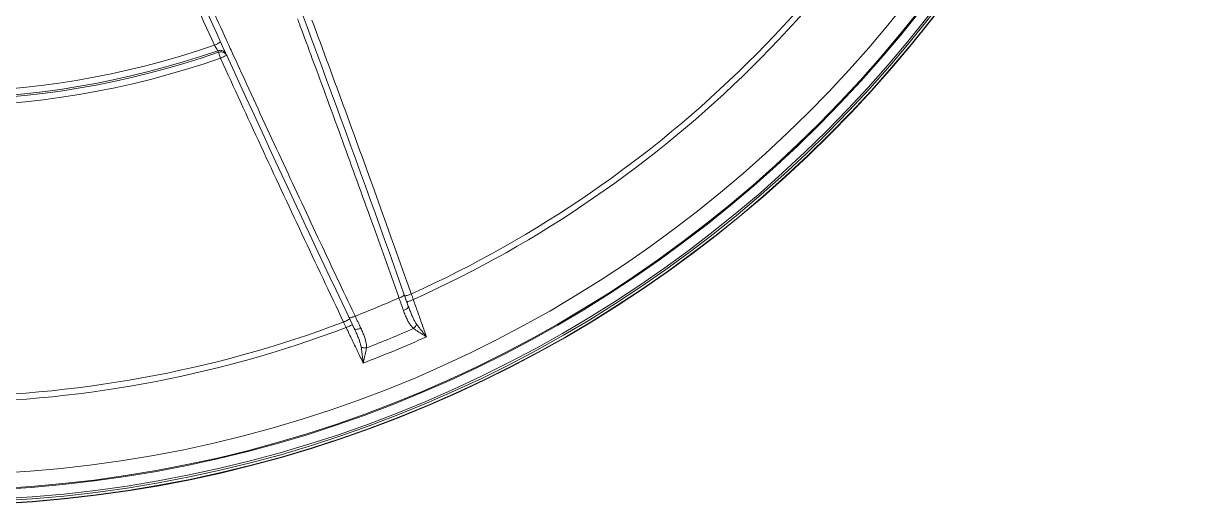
# Model space of a CAD drawing. Header units: metres. Extents: x 1628 to 1845, y 824 to 931.
# Drawn here: x 1654.279 to 1655.122, y 913.086 to 913.43 of the extents above; entities that cross this region are included whole.
import ezdxf

# ---------------------------------------------------------------- set-up
doc = ezdxf.new("R2010")
doc.units = ezdxf.units.M
doc.header["$LTSCALE"] = 0.15
doc.layers.add('hidrosanitário', color=26, linetype='Continuous', lineweight=0)

msp = doc.modelspace()

# ---------------------------------------------------------------- linework, layer by layer
at = {"layer": 'hidrosanitário', "color": 252}
for p, q in [((1654.4178, 913.41106), (1654.41833, 913.40992)), ((1654.41833, 913.40992), (1654.4198, 913.40569))]:
    msp.add_line(p, q, dxfattribs=at)
for radius in [0.90615, 0.90588, 0.90411, 0.90269, 0.89582, 0.89514, 0.88421]:
    msp.add_circle((1654.21541, 913.99179), radius, dxfattribs=at)
for centre, radius, start, end in [((1641.43055, 908.57832), 13.92322, 19.51035, 22.177239), ((1667.08357, 919.20415), 13.92322, 202.822756, 205.48965), ((1654.21541, 913.99179), 0.82826, 294.3171, 334.94764), ((1654.21541, 913.99179), 0.83257, 294.29105, 334.97446), ((1654.21541, 913.99179), 0.61042, 250.86597, 289.13403), ((1654.21541, 913.99179), 0.61624, 250.77468, 289.22532), ((1654.21541, 913.99179), 0.61499, 250.78556, 289.21444), ((1654.21541, 913.99179), 0.62072, 250.77468, 289.22532), ((1654.21541, 913.99179), 0.8273, 291.32419, 293.67581), ((1654.21541, 913.99179), 0.83257, 249.29105, 290.70895), ((1654.21541, 913.99179), 0.82826, 249.3171, 290.6829), ((1654.21541, 913.99179), 0.85147, 291.27373, 293.72635), ((1654.21541, 913.99179), 0.8607, 290.86699, 294.13301)]:
    msp.add_arc(centre, radius, start, end, dxfattribs=at)
for points, start_tangent, end_tangent in [([(1654.33198, 913.60147), (1654.35779, 913.54308), (1654.38564, 913.48088), (1654.41549, 913.41509)], (0.402174, -0.915563), (0.415608, -0.909544)), ([(1654.34053, 913.60522), (1654.36216, 913.55625), (1654.38834, 913.49763), (1654.41321, 913.4426), (1654.42415, 913.41861)], (0.402184, -0.915559), (0.415583, -0.909555)), ([(1654.4763, 913.43031), (1654.47501, 913.43379)], (-0.348675, 0.937244), (-0.348925, 0.937151)), ([(1654.55594, 913.23851), (1654.53298, 913.30269), (1654.50924, 913.368), (1654.48532, 913.43283)], (-0.334601, 0.94236), (-0.348575, 0.937281)), ([(1654.47674, 913.42913), (1654.4763, 913.43031)], (-0.348591, 0.937275), (-0.348675, 0.937244)), ([(1654.54717, 913.23538), (1654.52811, 913.28871), (1654.50714, 913.34661), (1654.48558, 913.40531), (1654.47674, 913.42913)], (-0.33469, 0.942328), (-0.348591, 0.937275)), ([(1654.41549, 913.41509), (1654.41668, 913.41555)], (0.90976, 0.415135), (0.932815, 0.360356)), ([(1654.41549, 913.41509), (1654.41596, 913.41427)], (0.498288, -0.867012), (0.498011, -0.867171)), ([(1654.41596, 913.41427), (1654.41611, 913.41402), (1654.41694, 913.41257), (1654.41778, 913.4111)], (0.498011, -0.867171), (0.49713, -0.867676)), ([(1654.41668, 913.41555), (1654.41776, 913.41607), (1654.42014, 913.41679)], (0.932815, 0.360356), (0.415654, -0.909523)), ([(1654.42415, 913.41861), (1654.42573, 913.41514)], (0.415583, -0.909555), (0.415832, -0.909441)), ([(1654.42573, 913.41514), (1654.42795, 913.41028)], (0.415832, -0.909441), (0.416181, -0.909282)), ([(1654.4178, 913.41106), (1654.42022, 913.41128), (1654.42139, 913.41095)], (0.944058, 0.329781), (0.920696, -0.39028)), ([(1654.41833, 913.40992), (1654.42074, 913.41014)], (0.945328, 0.326122), (0.988456, -0.151505)), ([(1654.4198, 913.40569), (1654.42207, 913.40666), (1654.42442, 913.40741)], (0.883501, 0.46843), (0.584891, -0.811112)), ([(1654.42074, 913.41014), (1654.42297, 913.40919), (1654.42384, 913.40834)], (0.988456, -0.151505), (0.626001, -0.779822)), ([(1654.42139, 913.41095), (1654.42244, 913.41034), (1654.42396, 913.40845)], (0.920696, -0.39028), (0.416261, -0.909245)), ([(1654.42384, 913.40834), (1654.42402, 913.4081)], (0.626001, -0.779822), (0.577154, -0.816635)), ([(1654.42402, 913.4081), (1654.42448, 913.40731)], (0.577154, -0.816635), (0.416343, -0.909208)), ([(1654.42442, 913.40741), (1654.42448, 913.40731)], (0.584891, -0.811112), (0.416343, -0.909208)), ([(1654.42795, 913.41028), (1654.42848, 913.40914)], (0.416181, -0.909282), (0.416263, -0.909244)), ([(1654.42848, 913.40914), (1654.43845, 913.38742), (1654.4649, 913.33024), (1654.49123, 913.27399), (1654.51568, 913.22233)], (0.416263, -0.909244), (0.429665, -0.902988)), ([(1654.4198, 913.40569), (1654.42, 913.40526)], (0.416278, -0.909237), (0.416309, -0.909223)), ([(1654.42, 913.40526), (1654.44872, 913.34293), (1654.47812, 913.27997), (1654.50795, 913.21691)], (0.416309, -0.909223), (0.429853, -0.902899)), ([(1654.55647, 913.23701), (1654.55594, 913.23851)], (-0.334494, 0.942398), (-0.334601, 0.94236)), ([(1654.54762, 913.23412), (1654.54717, 913.23538)], (-0.3346, 0.94236), (-0.33469, 0.942328)), ([(1654.54762, 913.23412), (1654.54908, 913.23476)], (0.940197, 0.340632), (0.895494, 0.445074)), ([(1654.54786, 913.23345), (1654.54762, 913.23412)], (-0.338239, 0.94106), (-0.338288, 0.941043)), ([(1654.54844, 913.23184), (1654.54786, 913.23345)], (-0.338121, 0.941103), (-0.338239, 0.94106)), ([(1654.54925, 913.22958), (1654.54844, 913.23184)], (-0.337956, 0.941162), (-0.338121, 0.941103)), ([(1654.54908, 913.23476), (1654.54963, 913.23504), (1654.55104, 913.23596)], (0.895494, 0.445074), (0.685682, 0.727901)), ([(1654.55084, 913.22514), (1654.54925, 913.22958)], (-0.337633, 0.941278), (-0.337956, 0.941162)), ([(1654.55104, 913.23596), (1654.55133, 913.23646)], (0.685682, 0.727901), (0.203043, 0.97917)), ([(1654.55133, 913.23646), (1654.5513, 913.23685)], (0.203043, 0.97917), (-0.334587, 0.942365)), ([(1654.55647, 913.23701), (1654.55417, 913.23613), (1654.55195, 913.23508)], (-0.942159, -0.335167), (0.047328, -0.998879)), ([(1654.55195, 913.23508), (1654.55198, 913.23492)], (0.047328, -0.998879), (0.334449, -0.942414)), ([(1654.5579, 913.23293), (1654.55561, 913.23202), (1654.5535, 913.23064)], (-0.941985, -0.335654), (0.334141, -0.942523)), ([(1654.5579, 913.23293), (1654.55719, 913.23497), (1654.55647, 913.23701)], (-0.330302, 0.943875), (-0.330583, 0.943777)), ([(1654.5579, 913.23293), (1654.56103, 913.22409), (1654.56417, 913.21522), (1654.56731, 913.20632)], (0.334206, -0.9425), (0.332293, -0.943176)), ([(1654.51197, 913.22016), (1654.51172, 913.22045)], (-0.835962, 0.548787), (-0.429803, 0.902923)), ([(1654.51476, 913.22054), (1654.51419, 913.22036), (1654.51329, 913.2201)], (-0.947924, -0.318496), (-0.976071, -0.217452)), ([(1654.51625, 913.22113), (1654.51476, 913.22054)], (-0.905683, -0.423956), (-0.947924, -0.318496)), ([(1654.51568, 913.22233), (1654.51625, 913.22113)], (0.429665, -0.902988), (0.429752, -0.902947)), ([(1654.51625, 913.22113), (1654.51729, 913.21893)], (0.426212, -0.904623), (0.426372, -0.904548)), ([(1654.55084, 913.22514), (1654.55281, 913.22612), (1654.5541, 913.22728)], (0.938307, 0.345803), (0.567281, 0.823524)), ([(1654.55801, 913.21228), (1654.55632, 913.21411), (1654.5548, 913.21633), (1654.5534, 913.21891), (1654.5521, 913.22185), (1654.55084, 913.22514)], (-0.744627, 0.667481), (-0.337689, 0.941258)), ([(1654.5541, 913.22728), (1654.55435, 913.22785)], (0.567281, 0.823524), (0.176743, 0.984257)), ([(1654.55435, 913.22785), (1654.55431, 913.22835)], (0.176743, 0.984257), (-0.333985, 0.942578)), ([(1654.56021, 913.21547), (1654.55898, 913.21741), (1654.5578, 913.21968), (1654.55664, 913.22227), (1654.55548, 913.22516), (1654.55431, 913.22835)], (-0.582149, 0.813082), (-0.333993, 0.942576)), ([(1654.50795, 913.21691), (1654.50913, 913.21739)], (0.903206, 0.429208), (0.927883, 0.372871)), ([(1654.50795, 913.21691), (1654.50888, 913.21496), (1654.50982, 913.21301)], (0.433594, -0.901109), (0.433862, -0.90098)), ([(1654.50913, 913.21739), (1654.5102, 913.21791), (1654.51251, 913.21874)], (0.927883, 0.372871), (0.672848, -0.739781)), ([(1654.50982, 913.21301), (1654.51209, 913.21399), (1654.51456, 913.21451)], (0.903428, 0.428741), (0.430191, -0.902738)), ([(1654.51012, 913.21239), (1654.50982, 913.21301)], (-0.430173, 0.902746), (-0.430129, 0.902768)), ([(1654.51116, 913.2102), (1654.51012, 913.21239)], (-0.430331, 0.902671), (-0.430173, 0.902746)), ([(1654.51329, 913.2201), (1654.51197, 913.22016)], (-0.976071, -0.217452), (-0.835962, 0.548787)), ([(1654.51251, 913.21874), (1654.5126, 913.2186)], (0.672848, -0.739781), (0.429896, -0.902878)), ([(1654.51592, 913.21193), (1654.5156, 913.21232)], (-0.82095, 0.570999), (-0.430346, 0.902664)), ([(1654.5156, 913.21232), (1654.51703, 913.20922), (1654.51826, 913.20635), (1654.51927, 913.20371), (1654.52003, 913.20127), (1654.52053, 913.19904)], (0.430361, -0.902657), (0.163342, -0.98657)), ([(1654.52032, 913.2125), (1654.51824, 913.2118), (1654.51592, 913.21193)], (-0.908005, -0.418959), (-0.82095, 0.570999)), ([(1654.51729, 913.21893), (1654.51831, 913.21676)], (0.426372, -0.904548), (0.426531, -0.904473)), ([(1654.51831, 913.21676), (1654.51932, 913.21461)], (0.426531, -0.904473), (0.426687, -0.904399)), ([(1654.51932, 913.21461), (1654.51953, 913.21418)], (0.426687, -0.904399), (0.426719, -0.904384)), ([(1654.51953, 913.21418), (1654.52032, 913.2125)], (0.426719, -0.904384), (0.426842, -0.904326)), ([(1654.52032, 913.2125), (1654.52177, 913.20927), (1654.52292, 913.20626), (1654.52376, 913.20345), (1654.52425, 913.20081), (1654.52434, 913.19834)], (0.426891, -0.904303), (-0.054009, -0.99854)), ([(1654.55801, 913.21228), (1654.55895, 913.21324), (1654.55971, 913.21434), (1654.56021, 913.21547)], (0.758958, 0.65114), (0.305965, 0.952043)), ([(1654.56731, 913.20632), (1654.56499, 913.20776), (1654.56289, 913.20906), (1654.56103, 913.21024), (1654.55941, 913.21131), (1654.55801, 913.21228)], (-0.848264, 0.529574), (-0.810116, 0.58627)), ([(1654.56731, 913.20632), (1654.56556, 913.20851), (1654.56398, 913.21051), (1654.56256, 913.21233), (1654.5613, 913.21398), (1654.56021, 913.21547)], (-0.623319, 0.781968), (-0.581687, 0.813413)), ([(1654.52199, 913.18755), (1654.51791, 913.19606), (1654.51386, 913.20455), (1654.51116, 913.2102)], (-0.43196, 0.901893), (-0.430331, 0.902671)), ([(1654.52434, 913.19834), (1654.523, 913.19835), (1654.52169, 913.19859), (1654.52053, 913.19904)], (-0.99708, -0.076359), (-0.889563, 0.456812)), ([(1654.52053, 913.19904), (1654.52082, 913.19721), (1654.5211, 913.19516), (1654.52138, 913.19287), (1654.52167, 913.19033), (1654.52199, 913.18755)], (0.163855, -0.986485), (0.112182, -0.993688)), ([(1654.52434, 913.19834), (1654.52404, 913.19666), (1654.52365, 913.19476), (1654.52317, 913.19261), (1654.52261, 913.19021), (1654.52199, 913.18755)], (-0.158304, -0.98739), (-0.225348, -0.974278))]:
    msp.add_spline(points, degree=3, dxfattribs=dict(at, start_tangent=start_tangent, end_tangent=end_tangent))

doc.saveas('drawing.dxf')
